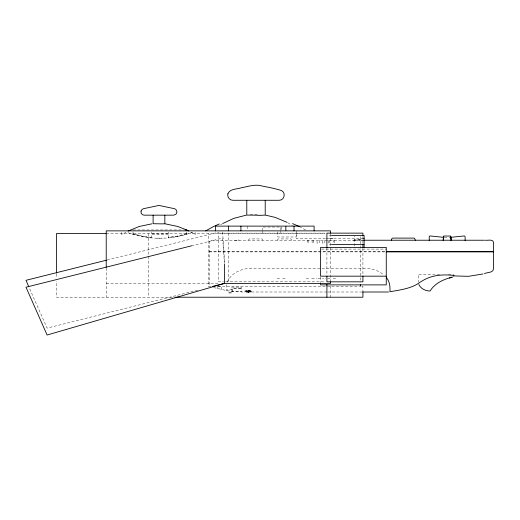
<?xml version="1.0" encoding="UTF-8"?>
<svg xmlns="http://www.w3.org/2000/svg" width="520" height="520" viewBox="0 0 520 520"><rect width="100%" height="100%" fill="white"/><g stroke="black" fill="none" stroke-linecap="round" stroke-linejoin="round"><path stroke-width="0.39" stroke-dasharray="2.6 1.95" d="M354.523 246.136L354.523 236.262M226.629 284.596L226.408 290.622M238.128 240.233L238.745 239.844L239.148 240.233M248.3 240.233L249.178 238.94L262.022 238.94L262.847 240.233M277.212 240.233L278.089 238.94L290.933 238.94L291.759 240.233M354.315 240.233L354.913 239.297L362.863 239.297M227.286 282.178C231.186 272.519 242.346 268.249 252.135 268.229L364.188 268.229C371.293 268.307 378.651 270.342 384.046 275.132M249.411 291.219C248.228 291.07 249.841 291.128 249.392 291.213M220.643 224.783L222.008 223.931M125.963 232.219L121.836 234.722L121.836 230.867M245.005 291.558L245.115 291.493A3.276 0.403 0 0 1 248.281 291.187A3.276 0.403 0 0 1 251.453 291.493L251.556 291.558M249.873 291.616L246.721 291.616M353.184 240.233L354.556 240.825L356.96 239.883L359.613 239.558L363.532 240.299M245.83 291.233L250.712 291.233M192.81 232.076C171.782 240.344 147.492 240.344 126.471 232.076M245.83 291.558L250.712 291.558M186.693 233.623L176.442 236.269L168.35 237.367M186.693 233.942L185.984 234.169A95.251 95.251 0 0 1 176.378 236.489L168.35 237.575L168.35 232.05M197.775 290.134L47.099 328.107L29.38 288.113M107.159 260.019L219.044 232.044M191.464 245.85L222.196 238.167L222.839 240.721L224.412 263.25M246.916 290.797L247.156 291.616M248.547 290.797L248.313 291.661M246.493 290.797L246.493 291.961L247.364 291.928L247.364 290.797M168.35 233.441L159.64 233.935L151.365 233.5M168.35 234.202L159.64 234.689L151.365 234.254M250.172 214.669L259.324 214.455M246.539 291.967L248.917 291.941L248.677 290.797M248.56 291.986L248.917 291.961L247.708 291.922L247.708 290.797L247.734 291.7L249.782 291.596M246.681 291.7L248.8 291.629L246.617 291.616M248.677 291.889L247.904 291.772M248.313 291.986L248.664 291.954L248.242 291.922M249.132 291.089L248.963 291.128M248.528 291.967L247.904 291.967M248.456 291.967L248.469 290.797M156.969 238.128L162.312 238.128M133.023 229.964L183.508 229.964M325.033 233.136L218.569 233.136L218.569 281.827L223.561 281.827M106.223 233.584L325.033 233.584M329.199 235.514L330.785 235.514M444.399 237.425L449.956 237.425M329.199 238.686L363.532 238.686M325.514 238.725L296.387 238.725L296.387 233.584M326.326 238.725L332.793 238.725L332.793 236.522M364.156 240.233L210.873 240.396L209.567 241.3L209.203 242.372L209.203 284.063L210.503 286.539M354.556 240.825L363.551 240.825M329.199 244.458L330.785 244.458M321.392 249.1L386.262 249.1M209.203 251.57L385.567 251.57M209.203 251.888L385.567 251.888M439.666 274.255L418.256 274.255L418.256 282.152M448.461 274.255L453.901 274.255M277.115 278.304L279.578 278.304M282.639 278.304L285.096 278.304M306.221 278.304L308.678 278.304M311.682 278.304L316.726 278.304M317.87 278.304L323.668 278.304M325.189 278.304L325.644 278.304M327.685 278.304L330.174 278.304M333.236 278.304L335.693 278.304M225.602 281.827L325.033 281.827M106.223 283.413L218.569 283.413M210.672 286.312L208.247 286.312L208.247 233.584M217.958 286.312L359.567 286.312M361.894 286.312L362.915 286.312L362.915 290.992M217.744 286.507L221.644 286.507L221.656 289.692M231.14 291.298L241.215 291.57M246.617 291.544L249.873 291.544M246.681 291.766L249.782 291.7M246.681 291.882L248.755 291.805M249.197 291.805L249.782 291.882L249.782 290.797L249.581 291.135M248.787 292L245.83 292.006L245.83 290.797M326.918 292.006L251.556 292.006L251.556 290.797L245.005 290.797L245.005 292.006L241.215 291.967L241.215 287.111L231.732 287.111L231.732 289.874L227.019 289.874L227.019 290.732M327.73 292.006L361.764 292.006M172.594 297.226L56.466 297.226L56.466 281.112M249.054 290.894L247.507 290.894A3.335 0.41 0 0 0 245.005 291.233M151.365 237.406L142.831 236.269L133.023 233.766M213.629 287.56L227.87 290.882L241.215 291.792M133.023 234.078L133.289 234.169A95.251 95.251 0 0 0 142.903 236.489L151.365 237.614L151.365 232.083M299.383 226.577L305.87 230.119M287.729 222.742L292.546 225.641M190.983 232.219L195.104 234.722L195.104 230.867M222.358 231.894L223.645 243.386L224.458 263.51M362.915 236.379L362.915 243.685M362.915 248.553L362.915 275.334M360.373 236.652L360.373 282.256M334.549 240.233L334.549 243.087L333.775 243.087L333.775 240.233M330.538 233.942L330.538 281.112M330.538 285.948L330.538 297.226M329.797 240.233L329.797 243.087L328.192 243.087L328.192 240.233M326.905 248.086L326.905 275.334M324.857 240.233L324.857 243.087L322.445 243.087L322.445 240.233M320.587 276.933L320.587 282.497M319.469 240.233L319.469 243.087L317.057 243.087L317.057 240.233M313.722 240.233L313.722 243.087L312.117 243.087L312.117 240.233M308.139 240.233L308.139 243.087L307.365 243.087L307.365 240.233M296.25 230.867L296.25 236.983L277.68 236.983L277.68 230.867M281.444 226.902L281.444 230.074M280.839 230.074L280.839 227.019L262.269 227.019L262.269 230.074M280.839 230.841L280.839 233.136M262.269 230.841L262.269 233.136M250.712 290.797L250.712 292.006L249.008 292L248.911 290.797M249.607 290.797L249.607 291.187M249.489 290.797L249.489 291.174M249.353 290.797L249.373 292.006L246.649 291.98L246.649 290.797M249.243 290.797L249.236 291.174M249.197 290.797L249.197 291.882M249.073 290.797L249.073 292.006M248.781 290.797L248.709 292.006M248.072 290.797L248.072 291.967M247.254 226.115L247.254 230.074M246.617 290.797L246.558 291.655M237.139 240.233L233.928 240.233M228.761 233.136L228.761 281.827M217.672 286.507L217.672 288.73M186.693 232.161L186.693 234.26M148.74 233.584L148.74 297.226M133.023 232.024L133.023 234.39M106.223 268.053L106.223 297.226M56.466 273.865L56.466 277.894M249.1 290.894A3.335 0.41 0 0 1 251.596 291.233M240.799 288.113L240.786 288.464L232.57 288.815L232.492 292.89L228.098 293.059L228.098 292.494L231.985 292.357L232.031 288.113L240.799 288.113M246.578 291.291L248.995 291.343L246.578 291.291M246.733 291.33L248.775 291.343L246.733 291.33"/><path stroke-width="0.78" d="M443.391 236.691L443.235 240.546L443.736 236.022L450.619 236.022L451.12 240.546M443.385 238.121L443.853 237.49M453.85 275.353L453.505 276.094M391.261 240.233L391.976 238.433L392.717 238.095L413.991 238.095L414.642 238.433L415.356 240.233M418.834 284.459C420.713 288.769 425.581 290.966 430.085 291.031C434.896 283.023 443.931 279.221 452.562 277.011M205.686 230.867L213.46 226.577L219.297 223.997M222.709 223.535L233.649 218.419L246.155 215.176M128.089 231.062L139.269 226.467L151.918 223.821M153.108 215.169L153.108 223.717L161.909 223.873L164.84 223.802L164.84 215.169M265.213 200.278L265.213 215.131L262.516 215.222A9.048 1.644 4.8 0 1 255.996 215.183L246.786 215.092L246.786 200.278M224.458 264.05L224.458 283.413L47.099 335.017L26 287.216L191.464 245.85M484.451 273.624C487.097 272.09 493.181 273.156 493.597 268.794L493.591 242.372C492.928 238.764 487.474 240.702 485.322 240.233M212.686 286.377L224.458 283.413M106.366 260.214L26 280.306L28.723 286.631M449.429 278.018L451.932 277.401M482.982 273.969L468.533 276.322L453.603 275.912M451.12 237.296L464.399 235.924L465.114 236.581L465.127 240.546M286.143 226.115L314.1 226.115L314.1 230.867M185.1 229.964L186.693 229.964L188.87 231.062M286.195 230.867L330.538 230.867L330.538 233.136M106.08 233.584L56.466 233.584L56.466 273.058M331.481 235.514L364.098 235.514L364.098 247.631L363.46 247.631M363.46 238.686L364.098 238.686M363.649 240.233L484.504 240.233M331.481 244.458L364.098 244.458M386.38 251.57L493.591 251.57M386.38 251.888L493.591 251.888M386.262 276.166L320.587 276.166L320.587 247.403L386.262 247.403L386.262 284.882L320.587 284.882L320.587 283.289M223.21 283.413L330.538 283.413L330.538 281.827M362.576 292.006L388.505 292.006M174.954 297.226L362.915 297.226L362.915 291.772M453.81 275.457C442.943 274.183 431.717 274.963 422.091 281.008A5.025 0.397 -29 0 0 420.622 281.846C412.041 288.509 400.628 289.868 389.916 291.733C390.247 286.825 389.786 281.548 386.471 277.641M443.235 237.296L429.956 235.924L429.24 236.581L429.228 240.546M165.1 223.821L177.717 226.467L186.713 229.977M265.746 215.176L275.164 217.386L287.034 222.346M299.383 226.577L292.546 223.6M450.619 237.549L450.97 238.121M451.146 240.233L450.964 236.691M362.915 235.567L362.915 233.136L326.905 233.136L326.905 247.741M362.915 244.498L362.915 247.741M362.915 276.146L362.915 281.827L326.905 281.827L326.905 276.146M360.373 284.694L360.373 286.312M326.905 284.336L326.905 297.226M294.028 226.115L294.028 230.867M240.916 226.115L240.916 230.867M228.449 226.115L228.449 230.867M215.547 230.867L215.547 226.115L285.825 226.115L285.825 230.867L106.223 230.867L106.223 267.241M141.083 211.036C140.504 213.037 142.174 215.208 144.255 215.169L173.693 215.169L176.02 214.208L176.975 211.887L176.02 209.567L174.544 208.715L158.977 205.433L143.403 208.715L141.934 209.567L141.083 211.036M227.903 193.785C227 196.924 229.619 200.337 232.889 200.278L279.11 200.278C284.173 200.506 286.189 192.992 281.684 190.658C275.36 188.506 268.71 187.343 262.158 186.03C255.32 183.885 248.443 186.492 241.67 187.675C237.139 189.449 229.977 188.403 227.903 193.785"/></g></svg>
